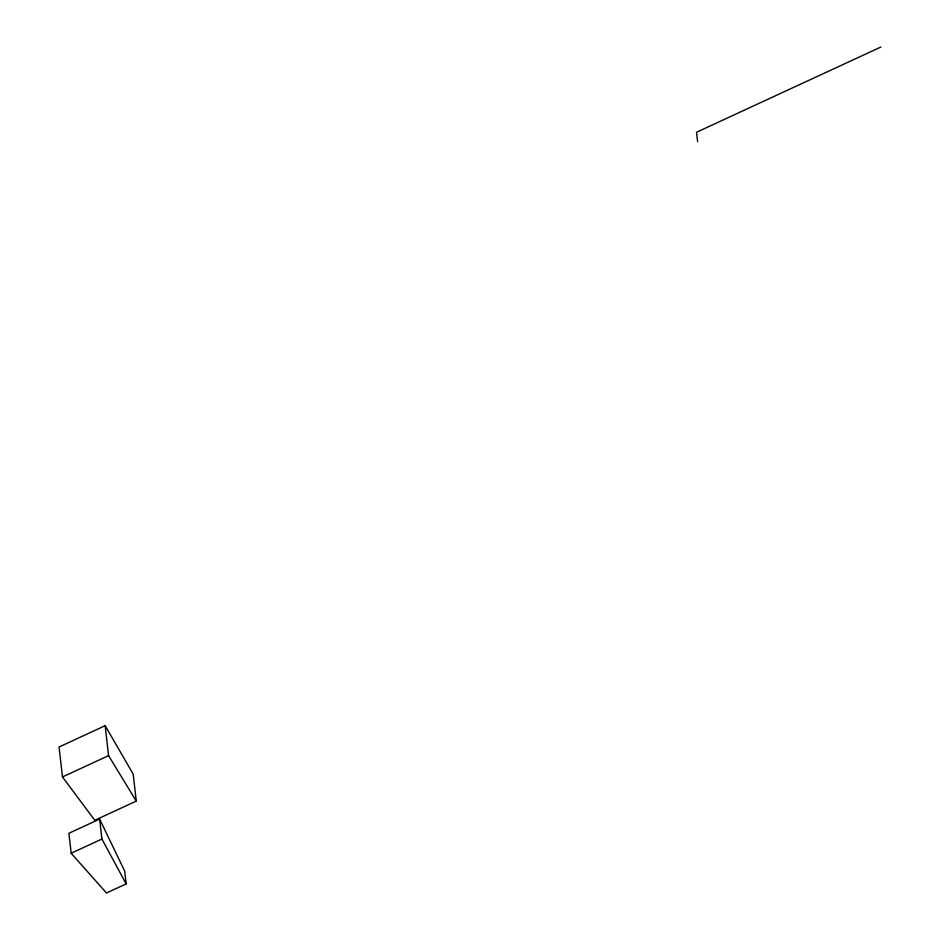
<?xml version="1.0" encoding="UTF-8"?>
<svg xmlns="http://www.w3.org/2000/svg" width="940" height="940" viewBox="0 0 940 940"><rect width="100%" height="100%" fill="white"/><g stroke="black" fill="none" stroke-linecap="round" stroke-linejoin="round"><path stroke-width="1.41" d="M880.945 47L696.528 132.258L697.598 141.623M105.163 725.68L59.056 746.995L62.475 776.945L94.775 820.291L136.265 801.115L133.198 774.149L105.163 725.68L108.57 755.631L136.265 801.115M62.475 776.945L108.57 755.631M99.628 819.069L68.89 833.286L71.17 853.25L106.479 893L126.148 883.906L124.691 871.122L99.628 819.069L101.908 839.044L126.148 883.906M71.17 853.25L101.908 839.044"/></g></svg>
